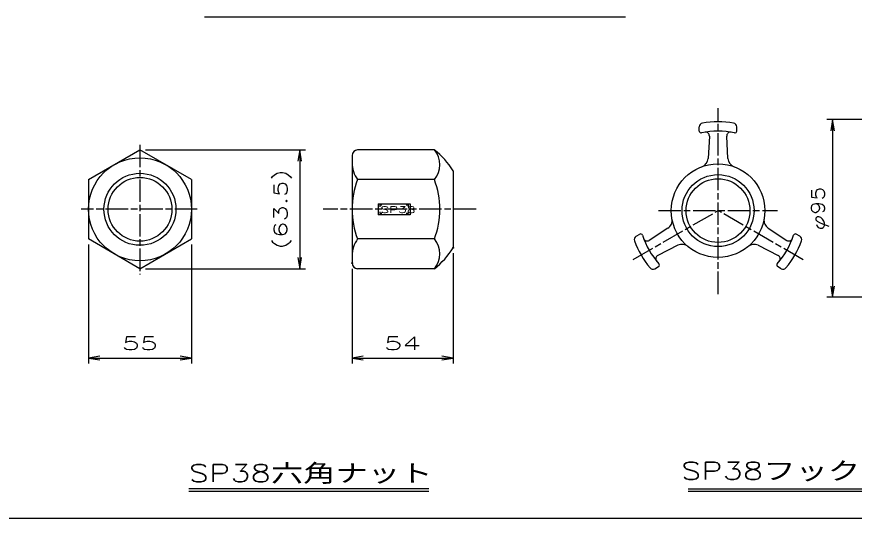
# Model space of a CAD drawing. Units: millimetres at full size, sheet at 1:1. Extents: x -1027 to 755, y 2526 to 3786.
# Drawn here: x -579.1 to -131.3, y 2555.8 to 2824 of the extents above; entities that cross this region are included whole.
import ezdxf
from ezdxf.enums import TextEntityAlignment as Align

# ---------------------------------------------------------------- set-up
doc = ezdxf.new("R2010")
doc.units = ezdxf.units.MM
doc.header["$PDMODE"] = 32
doc.header["$PDSIZE"] = 0.5
doc.linetypes.add('CHAIN', pattern=[18.5, 12, -1.5, 3.5, -1.5])
doc.linetypes.add('CHAIN_DOUBLE_DASH', pattern=[23.5, 12, -1.5, 3.5, -1.5, 3.5, -1.5])
for name, color, linetype, lineweight in [('06寸法注記', 7, 'Continuous', 25), ('1外形線', 7, 'Continuous', 25), ('4中心線', 1, 'CHAIN', 25), ('5想像線', 6, 'CHAIN_DOUBLE_DASH', 25), ('7枠', 7, 'Continuous', 25), ('中心線', 1, 'CHAIN', 25), ('外形線', 7, 'Continuous', 25), ('寸法線', 7, 'Continuous', 25), ('細い実線', 3, 'Continuous', 25)]:
    doc.layers.add(name, color=color, linetype=linetype, lineweight=lineweight)
doc.layers.add('DEFPOINTS_7', color=7, linetype='Continuous')
doc.styles.add('simplex.shx', font='')
doc.styles.get('simplex.shx').set_extended_font_data('simplex.shx')

# ---------------------------------------------------------------- blocks, each defined once
blk = doc.blocks.new('open_arrow')
at = {"color": 0, "linetype": 'Continuous', "lineweight": -2}
blk.add_lwpolyline([(7.5, 1.25), (0, 0), (7.5, -1.25)], dxfattribs=at)

msp = doc.modelspace()

# ---------------------------------------------------------------- linework, layer by layer
at = {"layer": '06寸法注記', "color": 2}
for p, q in [((-478.684, 2823.961), (-253.538, 2823.961)), ((-487.009, 2571.658), (-358.722, 2571.658)), ((-487.009, 2570.304), (-358.722, 2570.304)), ((-220.029, 2571.555), (-63.006, 2571.555)), ((-220.029, 2570.304), (-63.006, 2570.304))]:
    msp.add_line(p, q, dxfattribs=at)
at = {"layer": '06寸法注記'}
for p, q in [((-510.179, 2752.759), (-424.757, 2752.759)), ((-427.757, 2752.759), (-427.757, 2689.25)), ((-540.679, 2702.128), (-540.679, 2638.491)), ((-485.679, 2702.128), (-485.679, 2638.491)), ((-345.807, 2697.485), (-345.807, 2638.491)), ((-510.179, 2689.25), (-424.757, 2689.25)), ((-399.807, 2689.258), (-399.807, 2638.491)), ((-540.679, 2641.491), (-485.679, 2641.491)), ((-399.807, 2641.491), (-345.807, 2641.491))]:
    msp.add_line(p, q, dxfattribs=at)
at = {"layer": '1外形線'}
for p, q in [((-399.807, 2749.758), (-399.807, 2692.258)), ((-355.807, 2752.758), (-396.807, 2752.758)), ((-345.807, 2741.545), (-345.807, 2700.485)), ((-355.807, 2736.883), (-396.807, 2736.883)), ((-385.807, 2724.008), (-368.807, 2724.008)), ((-385.807, 2724.008), (-385.807, 2718.008)), ((-368.807, 2724.008), (-368.807, 2718.008)), ((-368.807, 2718.008), (-385.807, 2718.008)), ((-355.807, 2705.133), (-396.807, 2705.133)), ((-355.807, 2689.258), (-396.807, 2689.258))]:
    msp.add_line(p, q, dxfattribs=at)
for centre, radius, start, end in [((-396.807, 2749.758), 3, 90, 180), ((-380.129, 2721.001), 40, 30.90331, 52.55242), ((-364.808, 2744.82), 12.001, 318.59157, 41.40842), ((-384.807, 2745.883), 15, 180, 216.8699), ((-356.305, 2721.008), 43.503, 158.59731, 201.4027), ((-396.31, 2721.008), 43.503, 338.5973, 21.40269), ((-384.807, 2696.133), 15, 143.1301, 180), ((-364.808, 2697.195), 12.001, 318.59158, 41.40844), ((-380.145, 2721.001), 40, 307.47779, 329.14341), ((-396.807, 2692.258), 3, 180, 270)]:
    msp.add_arc(centre, radius, start, end, dxfattribs=at)
at = {"layer": '4中心線'}
for p, q in [((-513.179, 2755.461), (-513.179, 2686.146)), ((-482.547, 2721.005), (-544.647, 2721.005)), ((-333.414, 2721.005), (-415.325, 2721.005))]:
    msp.add_line(p, q, dxfattribs=at)
at = {"layer": '5想像線'}
for p, q in [((-384.807, 2722.308), (-384.807, 2723.308)), ((-384.807, 2723.308), (-383.807, 2723.308)), ((-370.807, 2723.308), (-369.807, 2723.308)), ((-369.807, 2723.308), (-369.807, 2722.308)), ((-384.807, 2718.708), (-384.807, 2719.708)), ((-383.807, 2718.708), (-384.807, 2718.708)), ((-369.807, 2718.708), (-370.807, 2718.708)), ((-369.807, 2719.708), (-369.807, 2718.708))]:
    msp.add_line(p, q, dxfattribs=at)
at = {"layer": '7枠'}
msp.add_line((-951.809, 2555.803), (725.191, 2555.803), dxfattribs=at)
at = {"layer": 'DEFPOINTS_7'}
for p in [(-345.807, 2700.485), (-399.807, 2692.258)]:
    msp.add_point(p, dxfattribs=at)
at = {"layer": '中心線'}
for p, q in [((-204.134, 2675.685), (-204.134, 2775.04)), ((-249.426, 2694.212), (-204.134, 2720.296)), ((-235.947, 2720.296), (-172.313, 2720.296)), ((-158.626, 2694.022), (-204.134, 2720.296))]:
    msp.add_line(p, q, dxfattribs=at)
at = {"layer": '外形線'}
for p, q in [((-214.134, 2762.855), (-214.134, 2765.087)), ((-194.134, 2762.855), (-194.134, 2765.087)), ((-208.77, 2760.137), (-209.438, 2748.194)), ((-198.831, 2748.194), (-199.499, 2760.137)), ((-540.679, 2736.882), (-513.179, 2752.759)), ((-485.679, 2736.882), (-513.179, 2752.759)), ((-540.679, 2736.882), (-540.679, 2705.128)), ((-485.679, 2736.882), (-485.679, 2705.128)), ((-230.955, 2710.894), (-240.964, 2704.393)), ((-177.322, 2710.939), (-167.313, 2704.389)), ((-513.179, 2689.25), (-540.679, 2705.128)), ((-513.179, 2689.25), (-485.679, 2705.128)), ((-247.939, 2706.607), (-246.005, 2707.721)), ((-160.344, 2706.56), (-162.277, 2707.677)), ((-225.653, 2701.761), (-236.327, 2696.368)), ((-182.625, 2701.753), (-171.948, 2696.361)), ((-237.933, 2689.249), (-235.999, 2690.364)), ((-170.344, 2689.24), (-172.277, 2690.356))]:
    msp.add_line(p, q, dxfattribs=at)
for centre, radius in [((-513.179, 2721.005), 27.5), ((-204.134, 2720.296), 25), ((-513.179, 2721.005), 17.045), ((-204.134, 2720.296), 19.245), ((-204.134, 2720.296), 17.045)]:
    msp.add_circle(centre, radius, dxfattribs=at)
for centre, radius, start, end in [((-204.134, 2720.296), 47.5, 79.87338, 100.12662), ((-212.134, 2765.087), 2, 100.12662, 180), ((-213.134, 2762.855), 1, 180, 281.94054), ((-204.134, 2720.296), 42.5, 78.05946, 101.94054), ((-196.134, 2765.087), 2, 0, 79.87338), ((-195.134, 2762.855), 1, 258.05946, 0), ((-210.767, 2760.249), 2, 356.79773, 99.42516), ((-197.502, 2760.249), 2, 80.57484, 183.20227), ((-214.43, 2748.474), 5, 290.07144, 356.79773), ((-193.839, 2748.474), 5, 183.20227, 249.92856), ((-233.679, 2715.087), 5, 303.00732, 9.99778), ((-174.584, 2715.123), 5, 170.07144, 236.79773), ((-246.941, 2704.874), 2, 119.93961, 199.81299), ((-245.506, 2706.854), 1, 17.99907, 119.93961), ((-204.134, 2720.296), 42.5, 197.99907, 221.92586), ((-242.054, 2706.07), 2, 200.56422, 303.00732), ((-204.134, 2720.296), 42.5, 318.05946, 341.94054), ((-166.218, 2706.063), 2, 236.79773, 339.42516), ((-162.777, 2706.811), 1, 60, 161.94054), ((-161.344, 2704.828), 2, 340.12662, 60), ((-204.134, 2720.296), 47.5, 199.81299, 220.11194), ((-223.398, 2697.298), 5, 50.0497, 116.80383), ((-184.879, 2697.29), 5, 63.20227, 129.92856), ((-204.134, 2720.296), 47.5, 319.87338, 340.12662), ((-235.425, 2694.583), 2, 116.80383, 219.41184), ((-172.85, 2694.575), 2, 320.57484, 63.20227), ((-236.499, 2691.23), 1, 299.98531, 41.92586), ((-171.777, 2691.222), 1, 138.05946, 240), ((-238.932, 2690.981), 2, 220.11194, 299.98531), ((-169.344, 2690.972), 2, 240, 319.87338)]:
    msp.add_arc(centre, radius, start, end, dxfattribs=at)
at = {"layer": '寸法線'}
for p, q in [((-79.518, 2768.961), (-145.913, 2768.961)), ((-142.913, 2768.961), (-142.913, 2673.961)), ((-79.518, 2673.961), (-145.913, 2673.961))]:
    msp.add_line(p, q, dxfattribs=at)
at = {"layer": '細い実線'}
msp.add_circle((-513.179, 2721.005), 19.245, dxfattribs=at)

# ---------------------------------------------------------------- block references
at = {"layer": '06寸法注記', "xscale": 0.8, "yscale": 0.8}
for p, rotation in [((-427.757, 2752.759), 270), ((-427.757, 2689.25), 90), ((-485.679, 2641.491), 180), ((-345.807, 2641.491), 180)]:
    msp.add_blockref('open_arrow', p, dxfattribs=dict(at, rotation=rotation))
for p in [(-540.679, 2641.491), (-399.807, 2641.491)]:
    msp.add_blockref('open_arrow', p, dxfattribs=at)
at = {"layer": '寸法線', "xscale": 0.8, "yscale": 0.8}
for p, rotation in [((-142.913, 2768.961), 270), ((-142.913, 2673.961), 90)]:
    msp.add_blockref('open_arrow', p, dxfattribs=dict(at, rotation=rotation))

# ---------------------------------------------------------------- texts
at = {"layer": '06寸法注記', "style": 'simplex.shx', "width": 1.45}
msp.add_text('(63.5)', height=7.038, rotation=90, dxfattribs=at).set_placement((-438.072, 2721.005), align=Align.MIDDLE_CENTER)
at = {"layer": '06寸法注記', "style": 'simplex.shx'}
for s, height, width, p in [('55', 7.038, 1.6, (-513.179, 2649.291)), ('54', 7.038, 1.65, (-372.807, 2649.291)), ('SP38六角ナット', 9.384, 1.35, (-421.966, 2579.932)), ('SP38フックスペーサ', 9.384, 1.35, (-141.476, 2581.128))]:
    msp.add_text(s, height=height, dxfattribs=dict(at, width=width)).set_placement(p, align=Align.MIDDLE_CENTER)
at = {"layer": '1外形線', "style": 'simplex.shx', "width": 1.6}
msp.add_text('SP38', height=3.372, dxfattribs=at).set_placement((-384.605, 2718.105), align=Align.BOTTOM_LEFT)
at = {"layer": '寸法線', "style": 'simplex.shx', "width": 1.25}
msp.add_text('φ95', height=7.038, rotation=90, dxfattribs=at).set_placement((-150.713, 2721.461), align=Align.MIDDLE_CENTER)

doc.saveas('drawing.dxf')
